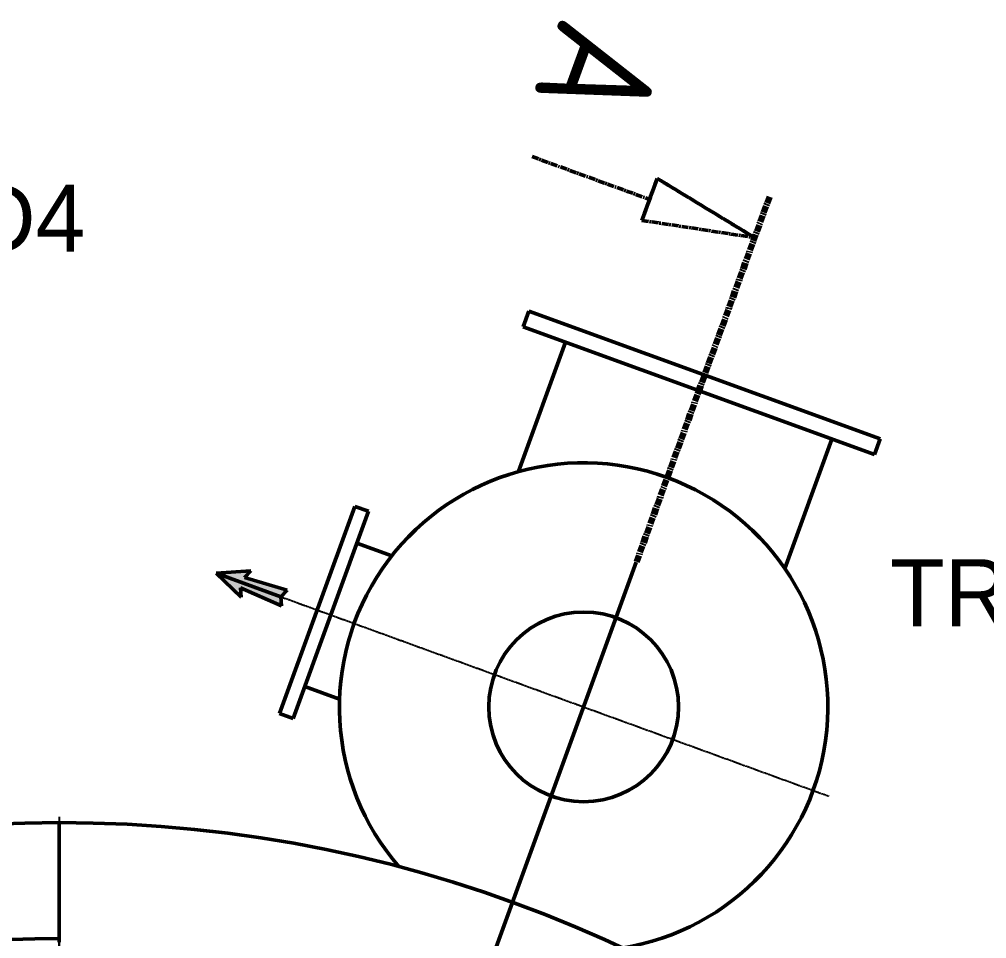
# Model space of a CAD drawing. Header units: millimetres. Extents: x 39335 to 110675, y -13954 to 36506.
# Drawn here: x 52532 to 54265, y 11491 to 13138 of the extents above; entities that cross this region are included whole.
import ezdxf

# ---------------------------------------------------------------- set-up
doc = ezdxf.new("R2010")
doc.units = ezdxf.units.MM
doc.linetypes.add('AM_ISO08W050', pattern=[18, 12, -1.5, 3, -1.5])
doc.linetypes.add('CHAIN', pattern=[0.3543, 0.2362, -0.0295, 0.0591, -0.0295])
for name, color, linetype, lineweight in [('AM_0', 7, 'Continuous', 50), ('AM_1', 14, 'Continuous', 50), ('AM_10', 7, 'AM_ISO08W050', 50), ('AM_7', 4, 'AM_ISO08W050', 25), ('AM_8', 1, 'Continuous', 25), ('Object_Lines', 5, 'Continuous', 20), ('RED', 1, 'Continuous', 9)]:
    doc.layers.add(name, color=color, linetype=linetype, lineweight=lineweight)
doc.styles.get("Standard").update_dxf_attribs({"font": 'ISOCP.SHX'})
doc.styles.add('ta', font='romai___.ttf')

# ---------------------------------------------------------------- blocks, each defined once
blk = doc.blocks.new('Pa_ ZE.CAD.PFEIL')
at = {"layer": 'AM_8'}
for points in [[(0, -13), (0, 11.68), (-3, 13), (-2, -3), (-5, -1.68)], [(0, -13), (5, -1.68), (2, -3), (3, 13), (0, 11.68)]]:
    blk.add_hatch(color=256, dxfattribs=at).paths.add_polyline_path(points)
at = {"layer": 'AM_0'}
for p, q in [((-2, -3), (-3, 13)), ((-3, 13), (0, 11.68)), ((0, 11.68), (3, 13)), ((3, 13), (2, -3)), ((0, -13), (-5, -1.68)), ((-5, -1.68), (-2, -3)), ((5, -1.68), (0, -13)), ((2, -3), (5, -1.68))]:
    blk.add_line(p, q, dxfattribs=at)
at = {"layer": 'AM_1'}
for p, q in [((-3, 13), (-2, -3)), ((0, 11.68), (-3, 13)), ((3, 13), (0, 11.68)), ((0, -13), (0, 11.68)), ((0, 11.68), (0, -13)), ((2, -3), (3, 13)), ((-5, -1.68), (0, -13)), ((-2, -3), (-5, -1.68)), ((0, -13), (5, -1.68)), ((5, -1.68), (2, -3))]:
    blk.add_line(p, q, dxfattribs=at)
at = {"layer": 'AM_7', "ltscale": 17.411406}
blk.add_line((0, 11.68), (0, -13), dxfattribs=at)
blk = doc.blocks.new('qwrgfqwefqwe')
at = {"layer": 'AM_0'}
for p, q in [((3797575.54, -143737.28), (3797585.8, -143709.09)), ((3798215.4, -143938.25), (3797585.8, -143709.09)), ((3798205.14, -143966.44), (3797575.54, -143737.28)), ((3797651.66, -143764.99), (3797567.25, -143996.89)), ((3798129.02, -143938.73), (3798044.62, -144170.63)), ((3798205.14, -143966.44), (3798215.4, -143938.25)), ((3797274.29, -144059.16), (3797139.19, -144430.34)), ((3797298.72, -144068.05), (3797163.62, -144439.23)), ((3797298.72, -144068.05), (3797274.29, -144059.16)), ((3797277.86, -144125.37), (3797340.19, -144148.06)), ((3796744.23, -147000.77), (3797778.5, -144159.15)), ((3797184.48, -144381.91), (3797246.82, -144404.6)), ((3797163.62, -144439.23), (3797139.19, -144430.34)), ((3796744.23, -144825.77), (3796744.23, -144625.77)), ((3796744.23, -144625.77), (3796744.23, -144825.77)), ((3796744.23, -144833.77), (3796744.23, -144825.77)), ((3796744.23, -144825.77), (3796744.23, -144833.77))]:
    blk.add_line(p, q, dxfattribs=at)
blk.add_circle((3797684.1, -144418.5), 170, dxfattribs=at)
for centre, radius, start, end in [((3797684.1, -144418.5), 437.5, 279.03624, 220.96376), ((3796744.23, -147000.77), 2375, 90, 270), ((3796744.23, -147000.77), 2375, 270, 90), ((3796744.23, -147000.77), 2167, 90, 231.8058)]:
    blk.add_arc(centre, radius, start, end, dxfattribs=at)
at = {"layer": 'AM_10'}
for p, q in [((3797591.73, -143432.53), (3797802.24, -143509.15)), ((3797815.92, -143471.57), (3797788.56, -143546.74)), ((3797990.18, -143577.56), (3797815.92, -143471.57)), ((3797788.56, -143546.74), (3797990.18, -143577.56))]:
    blk.add_line(p, q, dxfattribs=at)
at = {"layer": 'AM_10', "lineweight": 100}
blk.add_line((3798016.83, -143504.34), (3797778.5, -144159.15), dxfattribs=at)
at = {"layer": 'AM_10', "flags": 128}
blk.add_lwpolyline([(3797788.56, -143546.74), (3797990.18, -143577.56), (3797815.92, -143471.57), (3797788.56, -143546.74)], dxfattribs=at)
at = {"layer": 'AM_10'}
blk.add_solid([(3797788.56, -143546.74), (3797990.18, -143577.56), (3797815.92, -143471.57), (3797788.56, -143546.74)], dxfattribs=at)
at = {"layer": 'AM_7', "linetype": 'CHAIN', "ltscale": 14.112334}
for p, q in [((3797141.81, -144221.12), (3798124.14, -144578.66)), ((3796744.23, -144615.77), (3796744.23, -149385.77)), ((3796744.23, -149249.33), (3796744.23, -144735.53))]:
    blk.add_line(p, q, dxfattribs=at)
at = {"layer": 'AM_1', "xscale": 5.000000000000396, "yscale": 5.000000000000396, "zscale": 5.000000000000396, "rotation": 250}
blk.add_blockref('Pa_ ZE.CAD.PFEIL', (3797086.96, -144201.15), dxfattribs=at)
at = {"layer": 'AM_10', "insert": (3797645.29, -143174.41), "char_height": 200, "attachment_point": 7, "rotation": 250}
blk.add_mtext('A', dxfattribs=at)
at = {"layer": 'Object_Lines', "color": 7, "insert": (3799151.1, -144275.58), "char_height": 120, "attachment_point": 9, "style": 'ta'}
blk.add_mtext('TRASH FOX', dxfattribs=at)

msp = doc.modelspace()

# ---------------------------------------------------------------- linework, layer by layer
at = {"layer": 'AM_0'}
msp.add_line((52603.42, 11484.69), (52603.42, 11684.69), dxfattribs=at)

# ---------------------------------------------------------------- block references
at = {"layer": 'RED'}
msp.add_blockref('qwrgfqwefqwe', (-3744140.81, 156324.66), dxfattribs=at)

# ---------------------------------------------------------------- texts
at = {"layer": 'Object_Lines', "color": 7, "insert": (52650.57, 12720.12), "char_height": 120, "attachment_point": 9, "style": 'ta'}
msp.add_mtext('\\PSecond HDC- RB300-HD4', dxfattribs=at)

doc.saveas('drawing.dxf')
